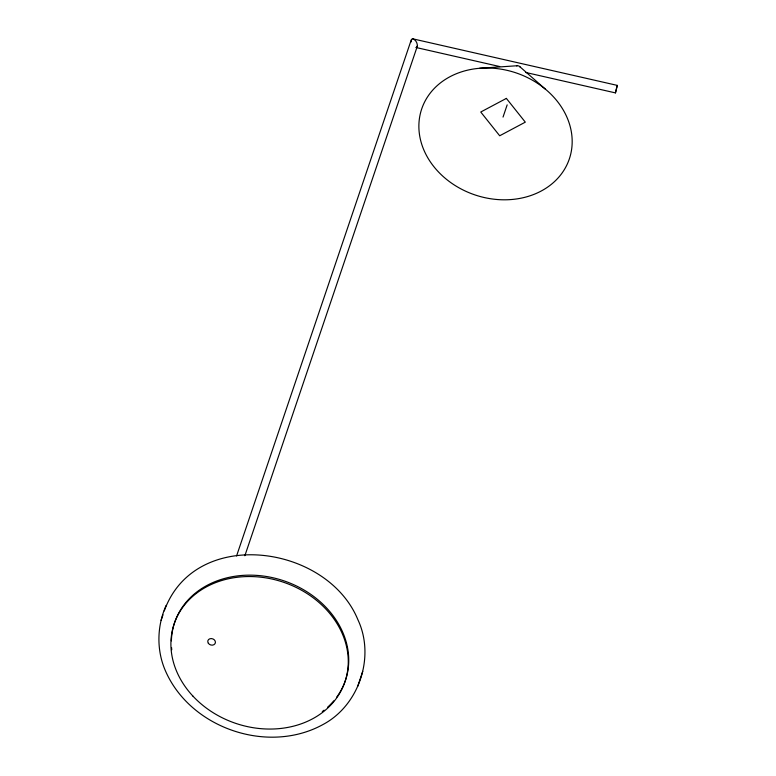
<?xml version="1.0" encoding="UTF-8"?>
<svg xmlns="http://www.w3.org/2000/svg" width="776" height="776" viewBox="0 0 776 776"><rect width="100%" height="100%" fill="white"/><g stroke="black" fill="none" stroke-linecap="round" stroke-linejoin="round"><path stroke-width="1.16" d="M525.672 72.459L615.417 92.887L617.153 86.136L617.201 85.37L412.657 38.8L411.522 39.314L411.241 41.885M244.857 555.742L417.294 46.279C417.643 43.243 415.713 39.615 412.657 38.8M166.151 605.377C156.742 626.358 156.354 650.986 165.938 671.967C191.459 728.693 268.273 754.534 322.845 724.609C359.075 705.481 375.361 656.855 357.92 619.762C326.997 544.306 194.757 526.012 164.269 610.916M357.707 686.353L362.751 671.347M161.107 620.383L162.989 614.835M236.573 555.946L411.222 39.983M503.032 117.089L507.165 104.867M417.294 46.279L416.508 47.346M617.201 85.37L615.484 92.897M479.529 68.288A77.939 64.389 18.7 0 1 568.449 161.35A77.939 64.389 18.7 0 1 438.595 172.068A77.939 64.389 18.7 0 1 479.529 68.288L517.243 65.737M415.858 47.462L499.695 66.542M519.571 66.474L545.266 89.056M516.573 65.873A2.774 2.289 18.7 0 1 520.056 66.978M171.38 640.889A90.171 74.496 18.7 0 1 284.288 580.962A90.171 74.496 18.7 0 1 336.512 697.401M333.777 700.854A90.171 74.496 18.7 0 1 327.559 707.266M324.096 710.185A90.171 74.496 18.7 0 1 322.282 711.573M171.758 649.725A90.171 74.496 18.7 0 1 171.544 647.504M506.369 98.397L480.751 112.016L499.695 135.771L525.303 122.152L506.369 98.397M208.366 643.314A3.899 3.22 18.7 0 0 215 643.711A3.899 3.22 18.7 0 0 211.421 638.58A3.899 3.22 18.7 0 0 208.366 643.314M192.875 696.062A90.171 74.496 18.7 0 0 343.555 685.538A90.171 74.496 18.7 0 0 242.316 576.781A90.171 74.496 18.7 0 0 192.875 696.062"/></g></svg>
